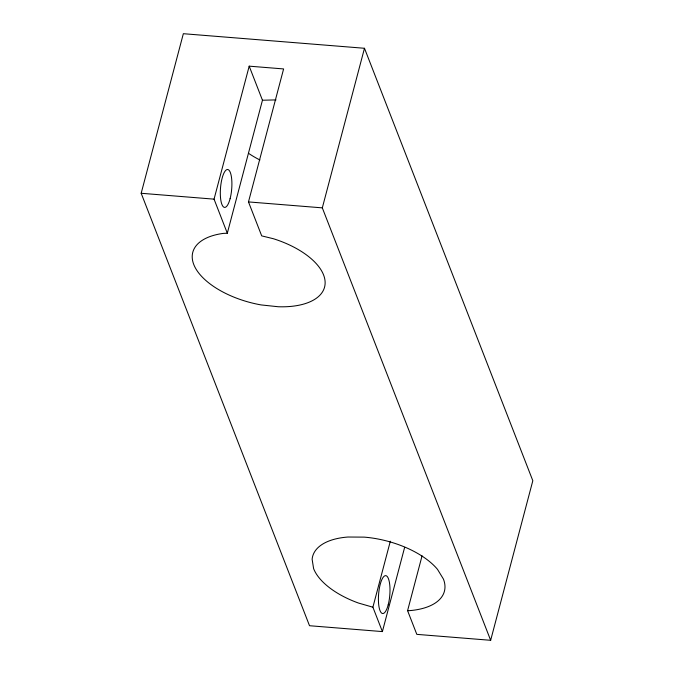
<?xml version="1.0" encoding="UTF-8"?>
<svg xmlns="http://www.w3.org/2000/svg" width="674" height="674" viewBox="0 0 674 674"><rect width="100%" height="100%" fill="white"/><g stroke="black" fill="none" stroke-linecap="round" stroke-linejoin="round"><path stroke-width="1.01" d="M404.653 547.33L382.394 631.589L309.518 625.725L141.178 193.278L183.345 33.7L364.482 48.275L532.822 480.722L490.655 640.3L416.81 634.36L407.585 610.661L422.067 555.839M227.315 233.221L214.054 199.15L249.195 66.162L283.611 68.933L248.479 201.914L261.697 235.875L273.459 238.748A68.158 33.877 14.8 0 1 325.087 281.42A68.158 33.877 14.8 0 1 278.252 306.746L261.15 304.926A68.158 33.877 14.8 0 1 195.157 267.536A68.158 33.877 14.8 0 1 223.313 233.398L227.315 233.221L262.456 100.232L249.195 66.162M490.655 640.3L322.315 207.862L364.482 48.275M382.394 631.589L372.899 607.207L390.33 541.222M262.456 100.232L276.02 99.904M407.585 610.661L409.126 610.669A68.158 33.877 14.8 0 0 443.425 579.067L437.519 569.387A68.158 33.877 14.8 0 0 364.23 537.127L347.91 537.026A68.158 33.877 14.8 0 0 312.129 559.294L313.612 568.62A68.158 33.877 14.8 0 0 358.442 603.036L372.899 607.207M141.178 193.278L214.054 199.15M248.479 201.914L322.315 207.862M259.92 159.991A68.158 33.877 14.8 0 1 248.596 153.36M388.19 604.839A19.024 5.619 -85.4 0 0 385.865 575.655A19.024 5.619 -85.4 0 0 378.561 603.289A19.024 5.619 -85.4 0 0 388.19 604.839M230.095 198.704A19.024 5.619 -85.4 0 0 227.761 169.511A19.024 5.619 -85.4 0 0 220.465 197.153A19.024 5.619 -85.4 0 0 230.095 198.704"/></g></svg>
